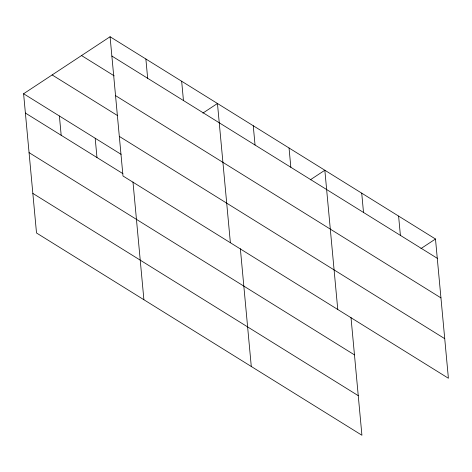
<?xml version="1.0" encoding="UTF-8"?>
<svg xmlns="http://www.w3.org/2000/svg" width="472" height="472" viewBox="0 0 472 472"><rect width="100%" height="100%" fill="white"/><g stroke="black" fill="none" stroke-linecap="round" stroke-linejoin="round"><path stroke-width="0.71" d="M351.003 317.497L361.924 435.255L36.515 232.991L23.6 93.745L110.076 36.745L435.485 239.009L448.4 378.255L122.991 175.991L110.076 36.745M202.889 113.097L217.456 103.492L230.377 242.738M310.269 179.844L324.842 170.244L337.763 309.484M420.912 248.614L435.485 239.009M111.864 56.038L437.273 258.302M81.538 55.554L114.248 75.886M115.534 95.621L440.942 297.885M52.138 74.936L117.557 115.599M119.322 136.408L444.73 338.672M23.6 93.745L121.109 154.356M25.388 113.038L122.897 173.643M29.063 152.621L354.472 354.885M32.845 193.402L358.254 395.666M398.604 216.087L400.392 235.38M361.723 193.166L363.511 212.453M289.047 147.996L290.84 167.283M253.252 125.741L255.045 145.034M240.366 248.732L251.287 366.484M181.667 81.243L183.455 100.536M145.872 58.994L147.659 78.287M132.98 181.98L143.901 299.738M95.191 138.243L96.978 157.536M59.395 115.994L61.183 135.287"/></g></svg>
